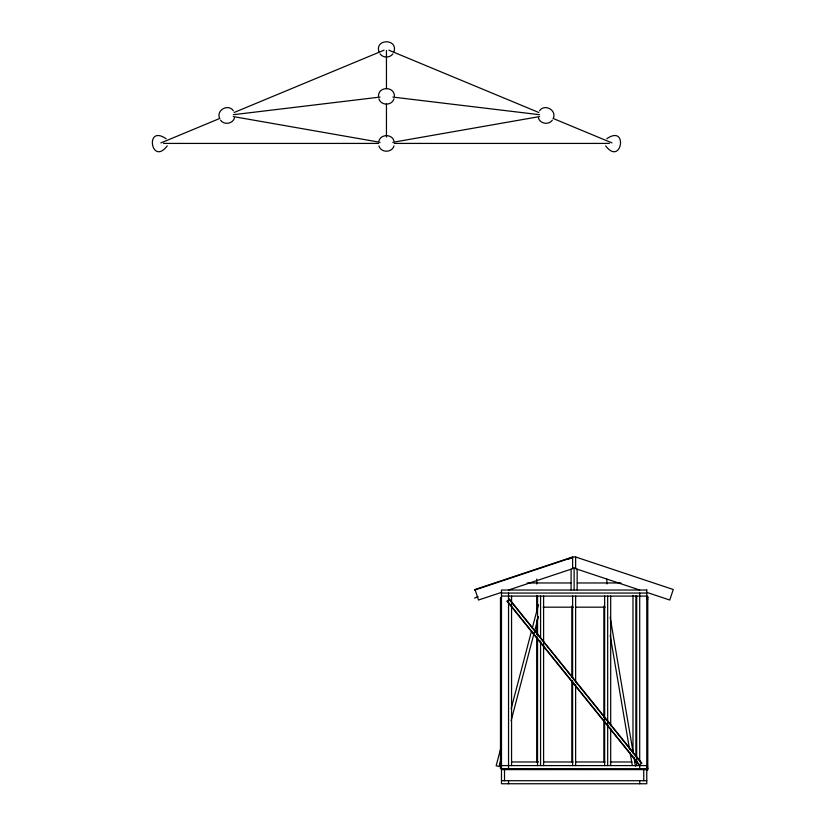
<?xml version="1.0" encoding="UTF-8"?>
<svg xmlns="http://www.w3.org/2000/svg" width="825" height="825" viewBox="0 0 825 825"><rect width="100%" height="100%" fill="white"/><g stroke="black" fill="none" stroke-linecap="round" stroke-linejoin="round"><path stroke-width="1.24" d="M378.5 96.308C378.159 86.12 394.732 86.12 394.391 96.308M393.999 51.645C398.073 38.517 374.818 38.517 378.892 51.645M553.493 117.923C556.504 109.766 544.335 103.558 539.509 110.797M501.043 747.172L496.165 765.755L499.073 766.518L501.033 759.093M511.129 708.778L531.62 630.733M532.269 628.248L538.447 604.715M511.108 720.689L538.426 616.626M167.248 145.87C151.222 166.815 144.406 123.791 166.124 138.755M234.517 117.923C232.753 123.894 224.06 125.276 220.533 120.141M393.999 98.763C391.988 105.868 380.913 105.868 378.892 98.763M378.892 140.962C380.913 133.867 391.988 133.867 393.999 140.962M393.999 145.87C391.988 152.976 380.913 152.976 378.892 145.87M392.875 53.862C389.874 58.111 383.017 58.111 380.016 53.862M552.358 120.141C548.842 125.276 540.138 123.894 538.374 117.923M606.777 138.755C628.485 123.791 621.668 166.815 605.653 145.87M160.875 142.931L219.883 118.408M234.104 112.499L384.068 50.181M474.592 598.094L478.098 596.63M568.301 559.154L571.808 557.69L474.592 590.102M646.769 592.381L669.745 600.033L673.252 589.504L575.633 556.968L572.612 556.968L474.994 589.504L478.5 600.033L501.476 592.381M508.54 590.03L572.612 568.673L572.612 556.968M392.772 142.312L539.602 116.573M233.341 114.706L380.067 97.072M163.556 143.416L378.716 143.416M394.175 143.416L609.335 143.416M572.612 568.064L575.633 568.064M527.196 582.966L570.91 582.966M577.335 582.966L621.05 582.966M501.476 593.051L646.769 593.051M501.476 596.083L646.769 596.083M646.769 596.227L647.78 596.227L647.78 770.045L646.769 770.045M501.476 597.661L500.466 597.661L500.466 768.611L647.78 768.683M646.769 597.589L647.78 597.589M646.769 597.95L647.78 597.95M500.466 599.105L501.476 599.105M646.769 599.424L647.78 599.424M543.108 607.179L573.488 607.179M576.025 607.179L605.137 607.179M511.655 761.97L538.529 761.97M543.654 761.97L573.097 761.97M575.654 761.97L605.086 761.97M610.211 761.97L631.971 761.97M634.528 761.97L637.086 761.97M501.476 765.59L646.769 765.59M646.769 766.858L647.78 766.858M500.466 767.167L501.476 767.167M646.769 768.322L647.78 768.322M501.476 769.622L646.769 769.622M501.476 780.718L646.769 780.718M392.824 97.072L539.56 114.706M233.289 116.573L380.119 142.312M639.705 590.03L575.633 568.673L575.633 556.968M388.833 50.181L538.797 112.499M553.018 118.408L612.026 142.931M233.392 110.797C228.556 103.558 216.387 109.766 219.409 117.923M509.242 599.404L641.572 763.342M507.231 601.023L639.561 764.961M610.139 617.183L633.311 753.545M633.951 757.329L635.456 766.167M610.18 635.363L629.485 748.997M630.125 752.782L632.27 765.414M643.748 769.622L643.748 780.718M639.705 593.051L639.705 761.733M639.705 765.59L639.705 768.611M639.705 780.718L639.705 783.75M636.683 596.083L636.683 765.59M635.879 595.877L635.879 756.824M632.981 595.423L632.981 752.513M610.696 596.083L610.696 725.783M610.696 728.351L610.696 765.59M607.674 596.083L607.674 765.59M606.87 579.109L606.87 583.976M604.643 596.083L604.643 765.59M603.848 606.179L603.848 717.74M603.848 720.318L603.848 761.97M577.149 569.178L577.149 590.03M575.633 596.083L575.633 682.12M575.633 684.688L575.633 765.59M574.128 568.064L574.128 590.03M572.612 596.083L572.612 678.263M572.612 680.831L572.612 765.59M571.808 606.179L571.808 676.995M571.808 680.408L571.808 761.97M571.096 569.178L571.096 590.03M543.603 596.083L543.603 765.59M540.571 596.083L540.571 638.457M540.571 641.025L540.571 765.59M537.549 596.083L537.549 635.889M537.549 638.457L537.549 765.59M536.745 579.109L536.745 583.976M536.745 595.423L536.745 612.16M536.745 619.884L536.745 634.507M536.745 637.075L536.745 761.97M511.562 596.083L511.562 765.59M508.54 593.051L508.54 768.611M508.54 780.718L508.54 783.75M504.508 769.622L504.508 780.718M386.451 50.469L386.451 88.667M386.451 103.95L386.451 137.053M509.479 599.208L506.993 601.219L639.323 765.157L641.798 763.146L509.479 599.208M646.769 590.03L501.476 590.03L501.476 783.75L646.769 783.75L646.769 590.03"/></g></svg>
